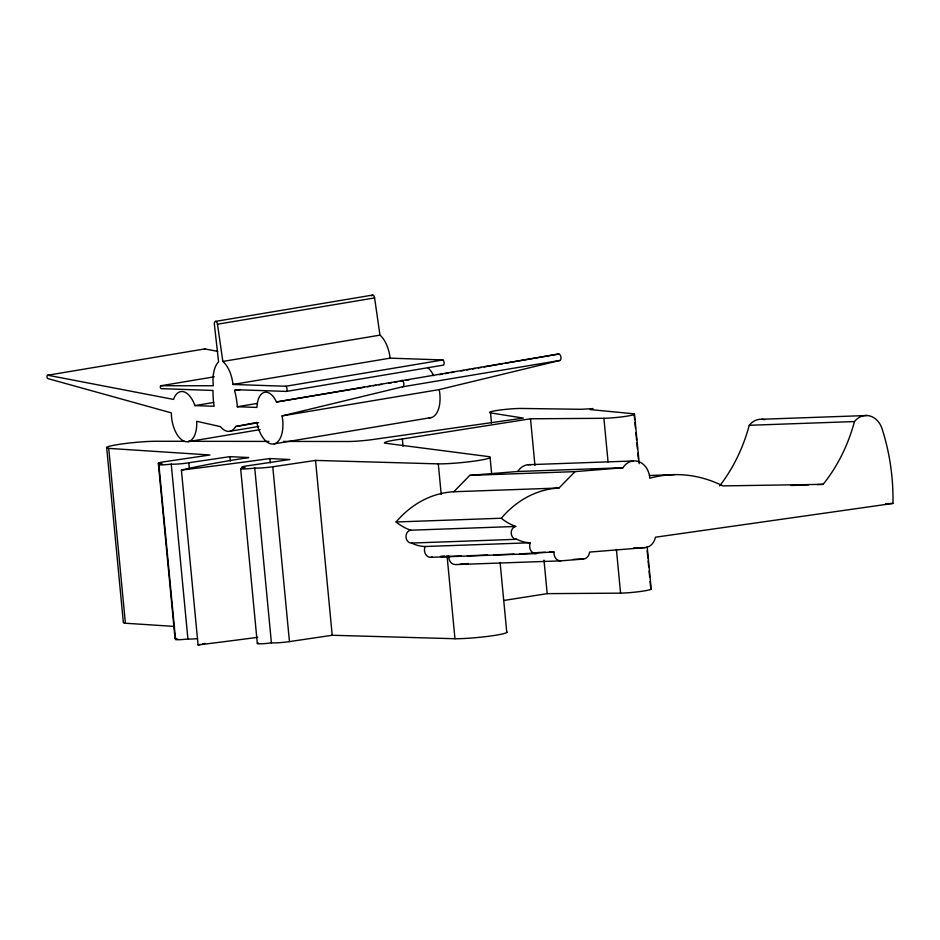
<?xml version="1.0" encoding="UTF-8"?>
<svg xmlns="http://www.w3.org/2000/svg" width="940" height="940" viewBox="0 0 940 940"><rect width="100%" height="100%" fill="white"/><g stroke="black" fill="none" stroke-linecap="round" stroke-linejoin="round"><path stroke-width="1.41" d="M364.391 387.257L276.466 401.979A21.444 11.08 80.5 0 0 264.281 392.368A21.444 11.08 80.5 0 0 256.949 407.42L237.291 406.75A38.822 20.057 80.5 0 0 234.542 390.547L235.376 389.677L286.394 391.416L443.504 365.108A2.832 1.469 80.5 0 0 444.115 362.558A2.832 1.469 80.5 0 0 442.928 359.95L390.1 358.152L232.991 384.46A25.298 13.066 80.5 0 0 222.851 361.442L217.481 324.218A3.008 1.551 80.5 0 0 215.601 321.374L372.71 295.066M514.544 526.506L410.792 530.195A60.677 49.197 88 0 1 396.104 521.982A111.331 90.263 88 0 1 453.785 491.749L469.824 475.37L517.729 471.492L622.926 467.756A18.6 15.075 88 0 1 639.106 461.752A18.6 15.075 88 0 1 649.798 478.19A151.152 122.564 88 0 1 722.848 485.898L823.111 484.347A163.901 132.893 88 0 0 854.472 421.555A20.668 16.756 88 0 1 882.073 428.781A189.222 153.42 88 0 1 892.965 503.429L655.462 537.21A14.018 11.362 88 0 1 645.357 547.573L589.591 552.086A8.166 6.627 88 0 1 583.552 559.018L560.757 560.863L455.548 564.599A7.943 6.439 88 0 1 448.721 555.693M396.104 521.982L501.314 518.234A111.331 90.263 88 0 1 558.995 488.013L575.033 471.633L622.926 467.756M431.307 417.548L274.198 443.856A25.157 12.996 80.5 0 0 282.082 415.891L402.473 386.822L559.582 360.514A3.302 1.704 80.5 0 0 560.945 357.306A3.302 1.704 80.5 0 0 558.854 353.992L276.466 401.979M282.082 415.891L439.203 389.595L559.582 360.514M217.716 351.384L204.85 348.904L47.74 375.213A1.739 0.905 80.5 0 0 47.024 376.905A1.739 0.905 80.5 0 0 48.128 378.656L171.35 412.883A23.723 12.255 80.5 0 0 184.639 441.389A23.723 12.255 80.5 0 0 196.695 421.296L220.43 426.631A24.146 12.479 80.5 0 0 235.599 426.548L256.855 422.424A25.157 12.996 80.5 0 0 274.198 443.856M439.344 374.672L442.223 374.179M445.102 373.673L447.981 373.18M450.859 372.687L453.738 372.181M460.941 370.936L463.82 370.442M466.698 369.937L469.577 369.444M472.456 368.938L475.335 368.445M478.213 367.94L481.092 367.446M483.983 366.953L502.7 363.71M505.579 363.204L558.854 353.992M217.481 324.218L374.602 297.921L379.96 335.145A25.298 13.066 80.5 0 1 390.1 358.152M222.851 361.442L379.96 335.145M47.74 375.213L173.524 399.418A23.782 12.291 80.5 0 1 194.933 405.598L214.12 406.256A50.314 25.991 80.5 0 1 213.016 390.464L161.257 388.655A1.469 0.764 80.5 0 1 160.329 387.174A1.469 0.764 80.5 0 1 160.928 385.741L214.261 376.811M234.542 390.547L240.311 389.583M232.991 384.46L285.807 386.246L442.928 359.95M194.933 405.598L213.662 402.461M237.291 406.75L257.466 403.378M367.281 386.775L370.16 386.293M373.039 385.811L375.93 385.329M378.808 384.848L381.687 384.354M388.902 383.156L391.78 382.674M394.659 382.192L397.549 381.711M400.428 381.217L403.307 380.735M406.197 380.254L409.076 379.772M235.599 426.548L258.664 422.683M229.947 431.26L258.77 426.431M188.012 441.683L260.086 429.615M257.689 637.32A631.351 54.814 -5.4 0 1 198.07 644.934L181.397 470.082A631.351 54.814 -5.4 0 0 269.886 458.555L289.884 459.507L248.771 465.617A11.069 0.964 -5.4 0 0 245.046 467.544A9.283 0.811 -5.4 0 0 242.026 468.954A9.283 0.811 -5.4 0 0 254.74 468.014A12.737 1.105 -5.4 0 0 272.776 466.769L315.535 460.412L438.298 463.878A29.563 2.562 -5.4 0 0 475.84 460.882A29.563 2.562 -5.4 0 0 488.224 456.558L384.507 443.104A27.589 2.397 -5.4 0 1 402.332 438.98L530.513 418.794L603.903 418.3A18.894 1.645 -5.4 0 0 625.558 416.373A18.894 1.645 -5.4 0 0 634.089 413.823L634.641 419.651M503.969 600.448L547.186 593.645L620.576 593.152A18.894 1.645 -5.4 0 0 642.232 591.225A18.894 1.645 -5.4 0 0 650.762 588.675M174.57 626.428L125.396 623.232L108.723 448.38L209.961 454.984L165.581 461.575A12.549 1.093 -5.4 0 0 161.986 463.679A8.977 0.776 -5.4 0 0 160.164 464.853A8.977 0.776 -5.4 0 0 171.245 464.125A10.716 0.928 -5.4 0 0 188.799 462.75L229.912 456.652L248.806 457.545A238.325 20.692 -5.4 0 0 181.397 470.082M258.441 643.007A9.283 0.811 -5.4 0 0 260.216 643.818A9.283 0.811 -5.4 0 0 271.413 642.854A12.737 1.105 -5.4 0 0 289.45 641.609L332.208 635.264L454.972 638.73A29.563 2.562 -5.4 0 0 489.446 636.157A29.563 2.562 -5.4 0 0 506.637 631.821M440.472 556.351L444.596 556.022M519.902 553.907L553.93 551.945A7.943 6.439 88 0 0 560.757 560.863M459.825 564.259L468.379 563.565M761.788 419.252L866.997 415.515M719.652 485.874A163.901 132.893 88 0 0 749.262 425.291L854.472 421.555M527.963 464.713L633.161 460.976M469.824 475.37L575.033 471.633M649.493 475.522L674.332 474.641M453.785 491.749L558.995 488.013M790.963 485.487L808.494 484.864M817.26 484.558L823.111 484.347M885.668 503.699L892.965 503.429M410.792 530.195A6.439 5.229 88 0 0 406.01 537.046A6.439 5.229 88 0 0 411.638 543.05L516.847 539.302A44.615 36.166 88 0 0 530.336 542.768A7.344 5.957 88 0 0 531.053 550.911A7.344 5.957 88 0 0 537.445 553.284M411.638 543.05A44.615 36.166 88 0 0 425.127 546.504L530.336 542.768M633.666 547.985L645.357 547.573M537.856 552.52L545.153 552.262M549.548 552.109L553.93 551.945M441.001 556.715L461.458 555.986M467.309 555.775L487.766 555.047M493.606 554.847L514.062 554.118M431.096 557.314L536.293 553.566M573.33 559.382L583.552 559.018M160.928 385.741L213.333 385.741A26.849 13.865 80.5 0 1 218.585 361.9L214.344 324.112A3.008 1.551 80.5 0 1 215.601 321.374M184.346 441.295L156.628 441.26A28.623 2.479 -5.4 0 0 120.132 444.221A28.623 2.479 -5.4 0 0 108.723 448.38M188.717 441.306L268.946 441.412M283.528 441.424L347.706 441.506A21.279 1.845 -5.4 0 0 374.52 439.297L523.322 418.1L490.527 412.883L491.503 423.082M634.089 413.823L590.155 409.57L592.976 408.583L581.331 409.299L521.571 408.454A18.048 1.563 -5.4 0 0 498.87 410.193A18.048 1.563 -5.4 0 0 490.527 412.883M634.512 414.117L639.235 463.655M647.155 546.716L651.185 588.969M634.923 422.565L635.475 428.393M635.898 432.764L636.591 440.049M636.874 442.963L637.426 448.791M637.837 453.162L638.401 458.99M647.155 550.781L647.848 558.066M648.13 560.98L648.682 566.808M649.093 571.179L649.658 577.007M650.069 581.39L650.621 587.218M603.903 418.3L608.062 462.022M616.405 549.442L620.576 593.152M530.513 418.794L534.954 465.418M543.99 560.134L547.186 593.645M490.104 457.569L491.632 473.596M500.103 562.472L506.778 632.409M438.298 463.878L441.213 494.475M447.052 555.669L454.972 638.73M402.332 438.98L403.025 446.265M315.535 460.412L332.208 635.264M272.776 466.769L289.45 641.609M269.886 458.555L270.309 462.927M254.74 468.014L271.413 642.854M240.652 468.672L257.325 643.524M229.912 456.652L230.335 461.023M188.799 462.75L189.363 468.578M171.245 464.125L187.918 638.965A10.716 0.928 -5.4 0 0 197.541 638.636M158.872 464.63L175.545 639.482M158.32 463.232L174.993 638.084M106.655 447.428L123.328 622.268A28.623 2.479 -5.4 0 0 125.396 623.232M198.07 644.934A238.325 20.692 -5.4 0 1 200.267 644.429M202.523 643.912A238.325 20.692 -5.4 0 1 204.826 643.395M187.918 638.965A8.977 0.776 -5.4 0 1 177.449 639.729A8.977 0.776 -5.4 0 1 177.225 638.8M176.321 638.471A12.549 1.093 -5.4 0 1 175.192 637.896M401.733 380.289A3.302 1.704 80.5 0 1 403.824 383.614A3.302 1.704 80.5 0 1 402.473 386.822M285.807 386.246A2.832 1.469 80.5 0 1 287.005 388.866A2.832 1.469 80.5 0 1 286.394 391.416M749.262 425.291A20.668 16.756 88 0 1 764.549 419.687M517.729 471.492A18.6 15.075 88 0 1 530.959 464.736M432.236 557.02A7.344 5.957 88 0 1 425.855 554.647A7.344 5.957 88 0 1 425.127 546.504M501.314 518.234A60.677 49.197 88 0 0 516.001 526.459A6.439 5.229 88 0 0 511.219 533.297A6.439 5.229 88 0 0 516.847 539.302M371.723 295.841A3.008 1.551 80.5 0 1 373.321 295.301A3.008 1.551 80.5 0 1 374.602 297.921M204.427 349.128A1.739 0.905 80.5 0 1 204.85 348.904M439.203 389.595A25.157 12.996 80.5 0 1 429.039 417.736M427.865 367.798A21.444 11.08 80.5 0 1 433.587 375.671"/></g></svg>
